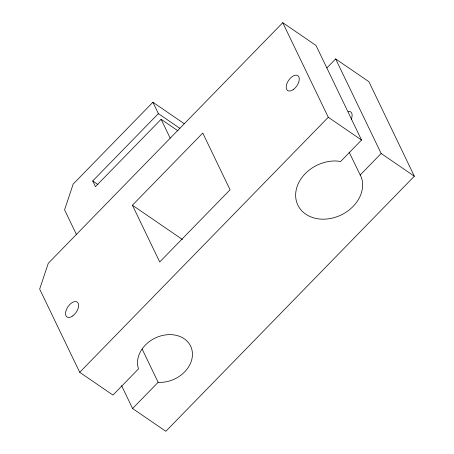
<?xml version="1.0" encoding="UTF-8"?>
<svg xmlns="http://www.w3.org/2000/svg" width="454" height="454" viewBox="0 0 454 454"><rect width="100%" height="100%" fill="white"/><g stroke="black" fill="none" stroke-linecap="round" stroke-linejoin="round"><path stroke-width="0.68" d="M184.341 123.783L152.919 102.258L73.185 184.063L64.576 209.844L76.408 234.434M177.985 130.837L161.108 119.277L95.448 186.645L92.718 180.97L158.378 113.602L152.919 102.258M349.058 152.056L361.407 177.429A34.714 27.654 -25.7 0 1 332.39 218.09A34.714 27.654 -25.7 0 1 295.736 192.984A34.714 27.654 -25.7 0 1 337.481 161.039L340.511 161.618L361.537 140.042L316.024 45.479L282.768 22.7L48.272 263.303L39.663 289.09L79.711 372.303L112.967 395.082L138.521 368.858A28.466 22.677 -25.7 0 1 162.316 335.517A28.466 22.677 -25.7 0 1 192.371 356.106A28.466 22.677 -25.7 0 1 158.14 382.296L132.585 408.521L165.841 431.3L414.337 176.209L368.898 81.697L335.642 58.918L326.84 67.947M132.409 205.225L202.762 133.045L230.07 189.778L159.717 261.964L132.409 205.225L182.463 239.508M79.711 372.303L328.282 117.263L282.768 22.7M360.13 175.057L381.156 153.48L335.642 58.918M328.282 117.263L361.537 140.042M381.156 153.48L414.337 176.209M158.378 113.602L179.909 128.351M92.718 180.97L97.956 184.562M161.108 119.277L170.21 138.192M142.153 349.075L158.14 382.296M121.576 385.65L132.585 408.521M348.258 111.412A9.023 4.96 -55.6 0 1 351.209 119.402M72.788 315.876A9.023 4.96 -55.6 0 0 77.356 302.188A9.023 4.96 -55.6 0 0 66.091 310.451A9.023 4.96 -55.6 0 0 72.788 315.876M293.454 89.461A9.023 4.96 -55.6 0 0 298.023 75.778A9.023 4.96 -55.6 0 0 286.763 84.041A9.023 4.96 -55.6 0 0 293.454 89.461"/></g></svg>
